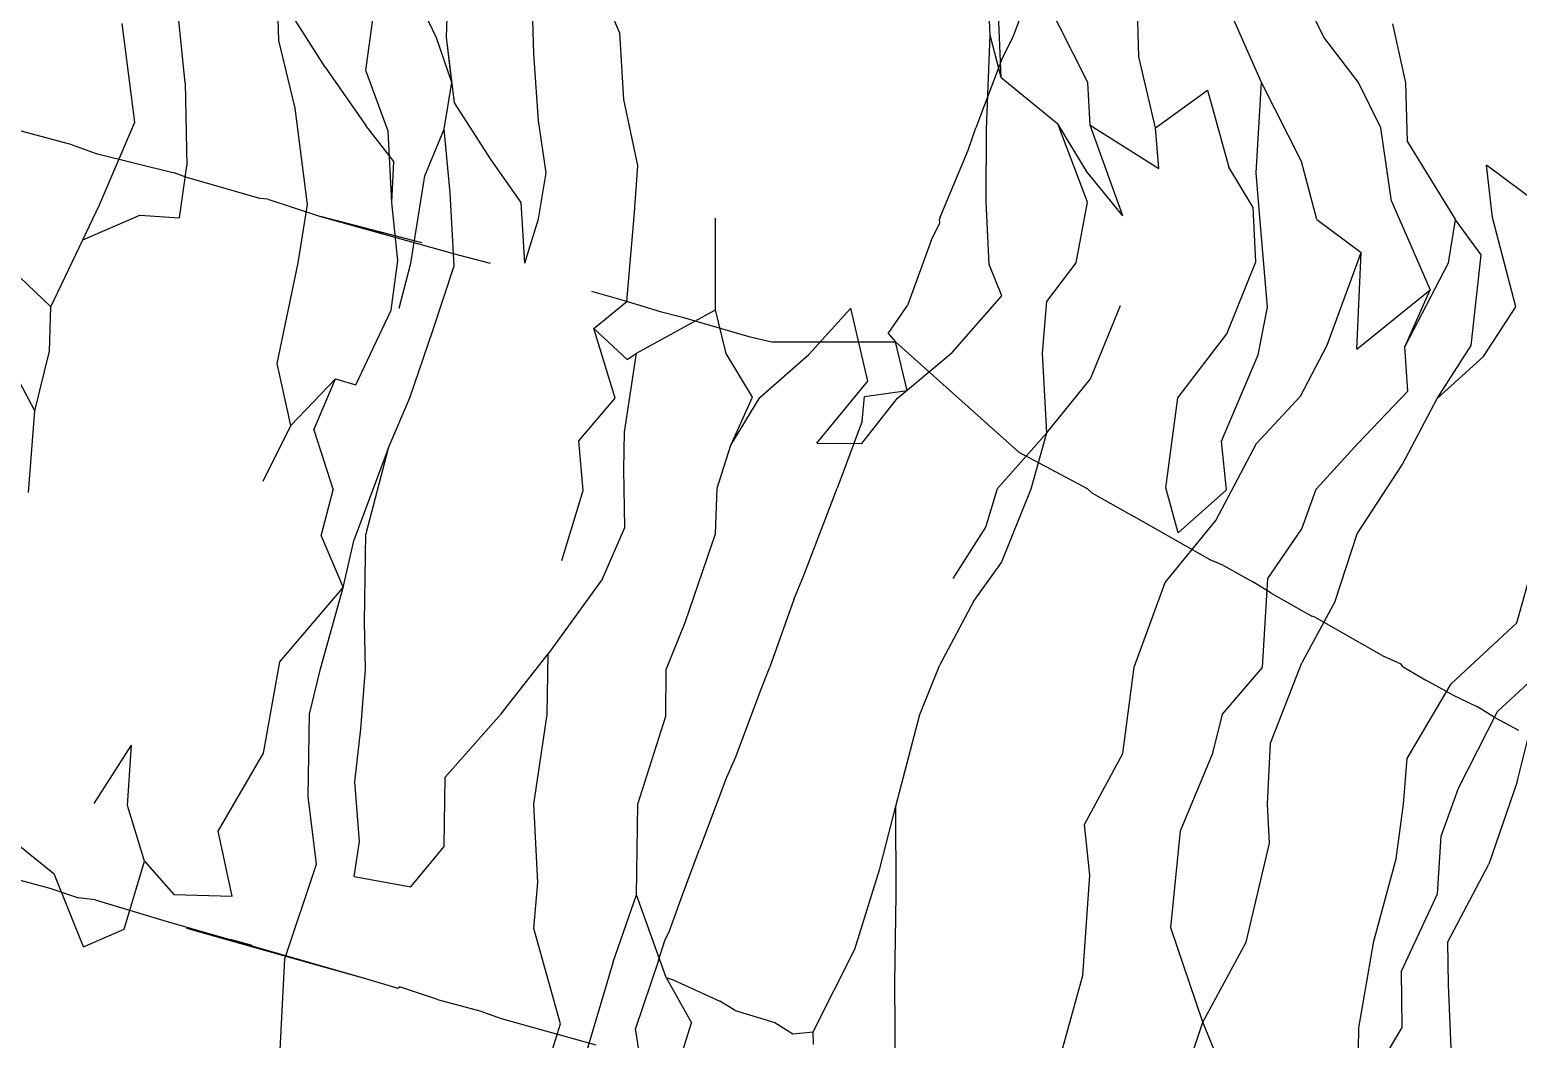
# Model space of a CAD drawing. Extents: x -744176.4 to -744149.3, y -1044958.5 to -1044927.3.
# Drawn here: x -744167.64 to -744159.39, y -1044951.66 to -1044946.07 of the extents above; entities that cross this region are included whole.
import ezdxf

# ---------------------------------------------------------------- set-up
doc = ezdxf.new("R2010")
doc.units = 0

msp = doc.modelspace()

# ---------------------------------------------------------------- linework, layer by layer
at = {"layer": 'SKELETON'}
for p, q in [((-744166.255997, -1044946.125, 195.516006), (-744166.274002, -1044945.609009, 195.522995)), ((-744162.313995, -1044946.096008, 195.460007), (-744162.335999, -1044945.607971, 195.459)), ((-744165.774994, -1044946.291992, 195.5), (-744165.703995, -1044945.783997, 195.514999)), ((-744165.382996, -1044946.111023, 195.513), (-744165.539993, -1044945.781006, 195.513)), ((-744165.328003, -1044946.107971, 195.516006), (-744165.313995, -1044945.763, 195.514008)), ((-744162.186996, -1044946.106018, 200.945007), (-744162.048996, -1044945.734009, 200.960999)), ((-744166.776001, -1044946.361023, 195.5), (-744166.828995, -1044945.838013, 195.531006)), ((-744166, -1044946.273987, 195.507004), (-744166.259003, -1044945.86499, 195.522995)), ((-744164.843994, -1044946.198975, 195.496002), (-744164.852997, -1044945.867004, 195.509995)), ((-744164.365997, -1044946.085999, 195.494003), (-744164.468994, -1044945.848022, 195.494003)), ((-744162.253998, -1044946.330017, 195.468994), (-744162.272995, -1044945.856018, 195.460999)), ((-744161.774002, -1044946.359009, 195.457001), (-744162.024994, -1044945.859009, 195.460999)), ((-744161.490005, -1044946.216003, 195.447998), (-744161.5, -1044945.843994, 195.436996)), ((-744160.464996, -1044946.107971, 195.427002), (-744160.587997, -1044945.857971, 195.412003)), ((-744167.054993, -1044946.578003, 195.531006), (-744167.125, -1044946.031006, 195.524002)), ((-744160.809998, -1044946.357971, 195.436996), (-744160.985001, -1044945.965027, 195.427002)), ((-744160.011002, -1044946.361023, 195.416), (-744160.082993, -1044946.033997, 195.423004)), ((-744165.298004, -1044946.359009, 195.5), (-744165.382996, -1044946.111023, 195.513)), ((-744165.283005, -1044946.471985, 195.496002), (-744165.328003, -1044946.107971, 195.516006)), ((-744165.298004, -1044946.359009, 195.5), (-744165.328003, -1044946.107971, 195.516006)), ((-744164.343994, -1044946.453003, 195.494995), (-744164.365997, -1044946.085999, 195.494003)), ((-744162.335007, -1044946.617981, 195.459), (-744162.313995, -1044946.096008, 195.460007)), ((-744162.253998, -1044946.330017, 195.468994), (-744162.313995, -1044946.096008, 195.460007)), ((-744162.25, -1044946.229004, 200.936996), (-744162.186996, -1044946.106018, 200.945007)), ((-744160.274002, -1044946.359009, 195.425003), (-744160.464996, -1044946.107971, 195.427002)), ((-744166.166, -1044946.500977, 195.5), (-744166.255997, -1044946.125, 195.516006)), ((-744164.817993, -1044946.570984, 195.479004), (-744164.843994, -1044946.198975, 195.496002)), ((-744166, -1044946.273987, 195.507004), (-744165.774002, -1044946.596008, 195.490997)), ((-744162.25, -1044946.229004, 200.936996), (-744162.393997, -1044946.609009, 200.927994)), ((-744161.399002, -1044946.609009, 195.442001), (-744161.490005, -1044946.216003, 195.447998)), ((-744166.776001, -1044946.361023, 195.5), (-744166.766998, -1044946.820007, 195.526001)), ((-744165.649994, -1044946.627991, 195.492004), (-744165.774994, -1044946.291992, 195.5)), ((-744165.339996, -1044946.617004, 195.494003), (-744165.298004, -1044946.359009, 195.5)), ((-744162.253998, -1044946.330017, 195.468994), (-744161.940002, -1044946.586975, 195.455002)), ((-744161.759995, -1044946.594971, 195.449005), (-744161.774002, -1044946.359009, 195.457001)), ((-744160.839996, -1044946.859009, 195.434006), (-744160.809998, -1044946.357971, 195.436996)), ((-744160.589005, -1044946.796021, 195.429001), (-744160.809998, -1044946.357971, 195.436996)), ((-744160.149994, -1044946.609009, 195.427002), (-744160.274002, -1044946.359009, 195.425003)), ((-744160.001999, -1044946.687988, 195.419998), (-744160.011002, -1044946.361023, 195.416)), ((-744161.399002, -1044946.609009, 195.442001), (-744161.110001, -1044946.401001, 195.438995)), ((-744161.110001, -1044946.401001, 195.438995), (-744160.992004, -1044946.828003, 195.436005)), ((-744166.098007, -1044947.034973, 195.516998), (-744166.166, -1044946.500977, 195.5)), ((-744165.080002, -1044946.786987, 195.496002), (-744165.283005, -1044946.471985, 195.496002)), ((-744164.266998, -1044946.81897, 195.468994), (-744164.343994, -1044946.453003, 195.494995)), ((-744167.401993, -1044946.703979, 200.882004), (-744167.781006, -1044946.60199, 200.865997)), ((-744167.25, -1044947.036011, 195.548004), (-744167.054993, -1044946.578003, 195.531006)), ((-744165.619003, -1044946.796997, 195.5), (-744165.774002, -1044946.596008, 195.490997)), ((-744164.774994, -1044946.859009, 195.468002), (-744164.817993, -1044946.570984, 195.479004)), ((-744162.436996, -1044946.732971, 200.923004), (-744162.393997, -1044946.609009, 200.927994)), ((-744161.774994, -1044947.020996, 195.436996), (-744161.940002, -1044946.586975, 195.455002)), ((-744161.776001, -1044946.856018, 195.447998), (-744161.940002, -1044946.586975, 195.455002)), ((-744161.578995, -1044947.098022, 195.436996), (-744161.759995, -1044946.594971, 195.449005)), ((-744161.759995, -1044946.594971, 195.449005), (-744161.380005, -1044946.835022, 195.449997)), ((-744161.380005, -1044946.835022, 195.449997), (-744161.399002, -1044946.609009, 195.442001)), ((-744160.091003, -1044947.015991, 195.416), (-744160.149994, -1044946.609009, 195.427002)), ((-744165.630005, -1044947.023987, 195.511002), (-744165.649994, -1044946.627991, 195.492004)), ((-744165.447998, -1044946.875, 195.494003), (-744165.339996, -1044946.617004, 195.494003)), ((-744165.307007, -1044946.968994, 195.494003), (-744165.339996, -1044946.617004, 195.494003)), ((-744162.335999, -1044947.018005, 195.451996), (-744162.335007, -1044946.617981, 195.459)), ((-744160.001999, -1044946.687988, 195.419998), (-744159.735001, -1044947.119995, 195.408005)), ((-744167.401993, -1044946.703979, 200.882004), (-744167.268997, -1044946.752014, 200.850998)), ((-744167.268997, -1044946.752014, 200.850998), (-744166.837006, -1044946.859009, 200.841995)), ((-744162.591995, -1044947.104004, 200.906006), (-744162.436996, -1044946.732971, 200.923004)), ((-744166.766998, -1044946.88501, 200.835007), (-744166.837006, -1044946.859009, 200.841995)), ((-744166.807007, -1044947.109009, 195.531006), (-744166.766998, -1044946.820007, 195.526001)), ((-744165.630005, -1044947.023987, 195.511002), (-744165.619003, -1044946.796997, 195.5)), ((-744164.914001, -1044947.023987, 195.490997), (-744165.080002, -1044946.786987, 195.496002)), ((-744164.817993, -1044947.112976, 195.494995), (-744164.774994, -1044946.859009, 195.468002)), ((-744164.285995, -1044947.078979, 195.477997), (-744164.266998, -1044946.81897, 195.468994)), ((-744161.578995, -1044947.098022, 195.436996), (-744161.776001, -1044946.856018, 195.447998)), ((-744160.856995, -1044947.051025, 195.432999), (-744160.992004, -1044946.828003, 195.436005)), ((-744160.824005, -1044947.062988, 195.436005), (-744160.839996, -1044946.859009, 195.434006)), ((-744160.503998, -1044947.117981, 195.421005), (-744160.589005, -1044946.796021, 195.429001)), ((-744159.529999, -1044947.106995, 195.397995), (-744159.563995, -1044946.815979, 195.406006)), ((-744159.251007, -1044947.049011, 195.397003), (-744159.563995, -1044946.815979, 195.406006)), ((-744166.360992, -1044947.000977, 200.834), (-744166.766998, -1044946.88501, 200.835007)), ((-744165.524994, -1044947.359009, 195.507996), (-744165.447998, -1044946.875, 195.494003)), ((-744166.317993, -1044947.004028, 200.876007), (-744166.360992, -1044947.000977, 200.834)), ((-744166.317993, -1044947.004028, 200.876007), (-744166.026001, -1044947.101013, 200.834)), ((-744165.595993, -1044947.343994, 195.516006), (-744165.630005, -1044947.023987, 195.511002)), ((-744165.285004, -1044947.375, 195.505005), (-744165.307007, -1044946.968994, 195.494003)), ((-744164.893005, -1044947.359009, 195.5), (-744164.914001, -1044947.023987, 195.490997)), ((-744162.319, -1044947.367004, 195.445007), (-744162.335999, -1044947.018005, 195.451996)), ((-744161.837006, -1044947.357971, 195.436005), (-744161.774994, -1044947.020996, 195.436996)), ((-744160.091003, -1044947.015991, 195.416), (-744159.876007, -1044947.507996, 195.412994)), ((-744167.341995, -1044947.22998, 195.550003), (-744167.25, -1044947.036011, 195.548004)), ((-744167.341995, -1044947.22998, 195.550003), (-744167.026993, -1044947.093994, 195.539001)), ((-744167.026993, -1044947.093994, 195.539001), (-744166.807007, -1044947.109009, 195.531006)), ((-744166.149994, -1044947.357971, 195.516998), (-744166.098007, -1044947.034973, 195.516998)), ((-744165.464005, -1044947.247009, 200.835007), (-744166.026001, -1044947.101013, 200.834)), ((-744166.026001, -1044947.101013, 200.834), (-744165.261993, -1044947.312988, 200.828995)), ((-744164.328003, -1044947.572021, 195.483994), (-744164.285995, -1044947.078979, 195.477997)), ((-744163.835999, -1044947.617004, 195.468994), (-744163.835999, -1044947.109985, 195.470993)), ((-744162.591995, -1044947.104004, 200.906006), (-744162.595001, -1044947.11499, 200.925995)), ((-744160.841995, -1044947.35199, 195.429001), (-744160.856995, -1044947.051025, 195.432999)), ((-744160.776993, -1044947.603027, 195.427994), (-744160.824005, -1044947.062988, 195.436005)), ((-744159.401001, -1044947.60199, 195.397995), (-744159.529999, -1044947.106995, 195.397995)), ((-744165.464005, -1044947.247009, 200.835007), (-744165.768005, -1044947.169983, 200.830002)), ((-744164.893005, -1044947.359009, 195.5), (-744164.817993, -1044947.112976, 195.494995)), ((-744162.641998, -1044947.234009, 200.906006), (-744162.593994, -1044947.135986, 200.932999)), ((-744162.593994, -1044947.135986, 200.932999), (-744162.595001, -1044947.11499, 200.925995)), ((-744160.503998, -1044947.117981, 195.421005), (-744160.259003, -1044947.299988, 195.421005)), ((-744159.774994, -1044947.357971, 195.404999), (-744159.735001, -1044947.119995, 195.408005)), ((-744159.593994, -1044947.312988, 195.410995), (-744159.735001, -1044947.119995, 195.408005)), ((-744167.518997, -1044947.60199, 195.542999), (-744167.341995, -1044947.22998, 195.550003)), ((-744162.641998, -1044947.234009, 200.906006), (-744162.772003, -1044947.593994, 200.891006)), ((-744167.518997, -1044947.60199, 195.542999), (-744167.776001, -1044947.356018, 195.548004)), ((-744165.632996, -1044947.619995, 195.507996), (-744165.595993, -1044947.343994, 195.516006)), ((-744165.261993, -1044947.312988, 200.828995), (-744165.085999, -1044947.359009, 200.834)), ((-744161.001999, -1044947.750977, 195.425995), (-744160.841995, -1044947.35199, 195.429001)), ((-744160.445999, -1044947.812988, 195.412003), (-744160.259003, -1044947.299988, 195.421005)), ((-744160.283005, -1044947.835999, 195.408997), (-744160.259003, -1044947.299988, 195.421005)), ((-744159.649002, -1044947.815002, 195.406006), (-744159.593994, -1044947.312988, 195.410995)), ((-744166.266006, -1044947.914978, 195.5), (-744166.149994, -1044947.357971, 195.516998)), ((-744165.589996, -1044947.607971, 195.505997), (-744165.524994, -1044947.359009, 195.507996)), ((-744165.401993, -1044947.732971, 195.5), (-744165.285004, -1044947.375, 195.505005)), ((-744162.25, -1044947.541016, 195.432999), (-744162.319, -1044947.367004, 195.445007)), ((-744162, -1044947.570984, 195.427994), (-744161.837006, -1044947.357971, 195.436005)), ((-744160.016006, -1044947.822021, 195.406006), (-744159.774994, -1044947.357971, 195.404999)), ((-744164.524002, -1044947.513977, 200.835999), (-744164.341995, -1044947.567017, 200.832001)), ((-744160.283005, -1044947.835999, 195.408997), (-744159.876007, -1044947.507996, 195.412994)), ((-744160.016006, -1044947.822021, 195.406006), (-744159.876007, -1044947.507996, 195.412994)), ((-744167.526993, -1044947.846985, 195.531006), (-744167.518997, -1044947.60199, 195.542999)), ((-744164.509995, -1044947.721008, 195.492004), (-744164.328003, -1044947.572021, 195.483994)), ((-744164.341995, -1044947.567017, 200.832001), (-744164.143997, -1044947.627991, 200.811996)), ((-744162.878998, -1044947.749023, 200.895004), (-744162.772003, -1044947.593994, 200.891006)), ((-744162.524002, -1044947.854004, 195.445007), (-744162.25, -1044947.541016, 195.432999)), ((-744162.024994, -1044947.857971, 195.436996), (-744162, -1044947.570984, 195.427994)), ((-744161.757996, -1044948.000977, 195.429001), (-744161.591995, -1044947.593994, 195.429001)), ((-744160.830002, -1044947.867981, 195.417007), (-744160.776993, -1044947.603027, 195.427994)), ((-744159.580994, -1044947.877014, 195.408005), (-744159.401001, -1044947.60199, 195.397995)), ((-744165.828995, -1044948.03302, 195.498993), (-744165.632996, -1044947.619995, 195.507996)), ((-744164.274002, -1044947.857971, 195.492996), (-744163.835999, -1044947.617004, 195.468994)), ((-744164.143997, -1044947.627991, 200.811996), (-744164.026001, -1044947.656982, 200.830994)), ((-744164.026001, -1044947.656982, 200.830994), (-744163.651001, -1044947.765015, 200.811996)), ((-744163.776993, -1044947.859009, 195.485001), (-744163.835999, -1044947.617004, 195.468994)), ((-744163.320007, -1044947.866028, 195.475006), (-744163.087006, -1044947.609009, 195.460007)), ((-744162.992996, -1044948.013977, 195.466995), (-744163.087006, -1044947.609009, 195.460007)), ((-744165.531006, -1044948.106018, 195.490005), (-744165.401993, -1044947.732971, 195.5)), ((-744164.391998, -1044948.106995, 195.475998), (-744164.509995, -1044947.721008, 195.492004)), ((-744164.509995, -1044947.721008, 195.492004), (-744164.326004, -1044947.893005, 195.494995)), ((-744163.651001, -1044947.765015, 200.811996), (-744163.524002, -1044947.796021, 200.811996)), ((-744162.878998, -1044947.749023, 200.895004), (-744162.839005, -1044947.794983, 200.875)), ((-744161.274002, -1044948.106018, 195.423004), (-744161.001999, -1044947.750977, 195.425995)), ((-744167.608002, -1044948.177979, 195.559006), (-744167.526993, -1044947.846985, 195.531006)), ((-744163.524002, -1044947.796021, 200.811996), (-744162.839005, -1044947.794983, 200.875)), ((-744162.774002, -1044948.065002, 200.800995), (-744162.839005, -1044947.794983, 200.875)), ((-744162.156006, -1044948.406006, 200.798996), (-744162.839005, -1044947.794983, 200.875)), ((-744160.593994, -1044948.096008, 195.412994), (-744160.445999, -1044947.812988, 195.412003)), ((-744160, -1044948.06897, 195.410004), (-744160.016006, -1044947.822021, 195.406006)), ((-744159.837997, -1044948.109009, 195.395996), (-744159.649002, -1044947.815002, 195.406006)), ((-744167.608002, -1044948.177979, 195.559006), (-744167.778, -1044947.856018, 195.546997)), ((-744166.190002, -1044948.257996, 195.522003), (-744166.266006, -1044947.914978, 195.5)), ((-744164.339996, -1044948.296021, 195.468002), (-744164.274002, -1044947.857971, 195.492996)), ((-744164.326004, -1044947.893005, 195.494995), (-744164.274002, -1044947.857971, 195.492996)), ((-744163.632004, -1044948.10199, 195.468994), (-744163.776993, -1044947.859009, 195.485001)), ((-744163.591003, -1044948.103027, 195.481995), (-744163.320007, -1044947.866028, 195.475006)), ((-744162.828995, -1044948.109009, 195.460007), (-744162.524002, -1044947.854004, 195.445007)), ((-744162, -1044948.299011, 195.447006), (-744162.024994, -1044947.857971, 195.436996)), ((-744161.033005, -1044948.344971, 195.412994), (-744160.830002, -1044947.867981, 195.417007)), ((-744159.837997, -1044948.109009, 195.395996), (-744159.580994, -1044947.877014, 195.408005)), ((-744166.190002, -1044948.257996, 195.522003), (-744165.942001, -1044948.000977, 195.492004)), ((-744166.063004, -1044948.281982, 195.524994), (-744165.942001, -1044948.000977, 195.492004)), ((-744165.942001, -1044948.000977, 195.492004), (-744165.828995, -1044948.03302, 195.498993)), ((-744163.274994, -1044948.356995, 195.464996), (-744162.992996, -1044948.013977, 195.466995)), ((-744162, -1044948.299011, 195.447006), (-744161.757996, -1044948.000977, 195.429001)), ((-744163.024002, -1044948.234009, 200.903), (-744163.009995, -1044948.098022, 200.921997)), ((-744163.009995, -1044948.098022, 200.921997), (-744162.774002, -1044948.065002, 200.800995)), ((-744160.839005, -1044948.357971, 195.397003), (-744160.593994, -1044948.096008, 195.412994)), ((-744160.274994, -1044948.356018, 195.391006), (-744160, -1044948.06897, 195.410004)), ((-744167.643005, -1044948.629028, 195.574005), (-744167.608002, -1044948.177979, 195.559006)), ((-744165.649994, -1044948.385986, 195.5), (-744165.531006, -1044948.106018, 195.490005)), ((-744164.593994, -1044948.343994, 195.475006), (-744164.391998, -1044948.106995, 195.475998)), ((-744163.751007, -1044948.367004, 195.473007), (-744163.632004, -1044948.10199, 195.468994)), ((-744163.751007, -1044948.367004, 195.473007), (-744163.591003, -1044948.103027, 195.481995)), ((-744163.026001, -1044948.359009, 195.466995), (-744162.828995, -1044948.109009, 195.460007)), ((-744161.341003, -1044948.604004, 195.427002), (-744161.274002, -1044948.106018, 195.423004)), ((-744160.031006, -1044948.47699, 195.391006), (-744159.837997, -1044948.109009, 195.395996)), ((-744166.343994, -1044948.567017, 195.542007), (-744166.190002, -1044948.257996, 195.522003)), ((-744163.024002, -1044948.234009, 200.903), (-744163.162003, -1044948.60498, 200.906006)), ((-744166.063004, -1044948.281982, 195.524994), (-744165.955002, -1044948.61499, 195.524994)), ((-744164.570007, -1044948.617981, 195.468994), (-744164.593994, -1044948.343994, 195.475006)), ((-744164.343994, -1044948.502014, 195.473007), (-744164.339996, -1044948.296021, 195.468002)), ((-744162.274002, -1044948.607971, 195.449997), (-744162, -1044948.299011, 195.447006)), ((-744162.087006, -1044948.609009, 195.434998), (-744162, -1044948.299011, 195.447006)), ((-744161.005005, -1044948.61499, 195.419006), (-744161.033005, -1044948.344971, 195.412994)), ((-744165.649994, -1044948.385986, 195.5), (-744165.839005, -1044948.890015, 195.531006)), ((-744165.649994, -1044948.385986, 195.5), (-744165.774002, -1044948.859009, 195.531006)), ((-744163.828003, -1044948.60498, 195.459), (-744163.751007, -1044948.367004, 195.473007)), ((-744163.274994, -1044948.356995, 195.464996), (-744163.026001, -1044948.359009, 195.466995)), ((-744162.156006, -1044948.406006, 200.798996), (-744161.776993, -1044948.607971, 200.781006)), ((-744161.063995, -1044948.784973, 195.421997), (-744160.839005, -1044948.357971, 195.397003)), ((-744160.507996, -1044948.612, 195.397003), (-744160.274994, -1044948.356018, 195.391006)), ((-744164.339005, -1044948.822998, 195.468994), (-744164.343994, -1044948.502014, 195.473007)), ((-744160.281006, -1044948.859009, 195.391998), (-744160.031006, -1044948.47699, 195.391006)), ((-744166.020996, -1044948.869995, 195.535004), (-744165.955002, -1044948.61499, 195.524994)), ((-744164.688004, -1044949.007019, 195.498993), (-744164.570007, -1044948.617981, 195.468994)), ((-744163.837006, -1044948.857971, 195.462006), (-744163.828003, -1044948.60498, 195.459)), ((-744163.207001, -1044948.721985, 200.906006), (-744163.162003, -1044948.60498, 200.906006)), ((-744162.337997, -1044948.820984, 195.449997), (-744162.274002, -1044948.607971, 195.449997)), ((-744162.251007, -1044949.017029, 195.429001), (-744162.087006, -1044948.609009, 195.434998)), ((-744161.751007, -1044948.630981, 200.774002), (-744161.776993, -1044948.607971, 200.781006)), ((-744161.751007, -1044948.630981, 200.774002), (-744161.518997, -1044948.763, 200.770996)), ((-744161.272995, -1044948.853027, 195.431), (-744161.341003, -1044948.604004, 195.427002)), ((-744161.272995, -1044948.853027, 195.431), (-744161.005005, -1044948.61499, 195.419006)), ((-744160.587997, -1044948.83197, 195.406006), (-744160.507996, -1044948.612, 195.397003)), ((-744163.343994, -1044949.078979, 200.906998), (-744163.207001, -1044948.721985, 200.906006)), ((-744164.462006, -1044949.109009, 195.496994), (-744164.339005, -1044948.822998, 195.468994)), ((-744162.518997, -1044949.106018, 195.434998), (-744162.337997, -1044948.820984, 195.449997)), ((-744161.095993, -1044949.002014, 200.772995), (-744161.518997, -1044948.763, 200.770996)), ((-744161.343994, -1044949.127991, 195.431), (-744161.063995, -1044948.784973, 195.421997)), ((-744160.774994, -1044949.106018, 195.416), (-744160.587997, -1044948.83197, 195.406006)), ((-744166.020996, -1044948.869995, 195.535004), (-744165.899002, -1044949.156006, 195.546005)), ((-744165.899002, -1044949.156006, 195.546005), (-744165.839005, -1044948.890015, 195.531006)), ((-744165.781006, -1044949.346985, 195.544006), (-744165.774002, -1044948.859009, 195.531006)), ((-744164.005005, -1044949.349976, 195.496002), (-744163.837006, -1044948.857971, 195.462006)), ((-744160.401993, -1044949.231018, 195.401993), (-744160.281006, -1044948.859009, 195.391998)), ((-744159.395004, -1044949.35199, 195.365997), (-744159.253998, -1044948.844971, 195.375)), ((-744161.020996, -1044949.034973, 200.781006), (-744161.095993, -1044949.002014, 200.772995)), ((-744163.348999, -1044949.093994, 200.906006), (-744163.343994, -1044949.078979, 200.906998)), ((-744162.406006, -1044949.234009, 195.434998), (-744162.251007, -1044949.017029, 195.429001)), ((-744161.020996, -1044949.034973, 200.781006), (-744160.858994, -1044949.125, 200.778)), ((-744166.251007, -1044949.567993, 195.561005), (-744165.899002, -1044949.156006, 195.546005)), ((-744166.024994, -1044949.606018, 195.557999), (-744165.899002, -1044949.156006, 195.546005)), ((-744164.462006, -1044949.109009, 195.496994), (-744164.764008, -1044949.523987, 195.514999)), ((-744163.403, -1044949.223022, 200.925003), (-744163.348999, -1044949.093994, 200.906006)), ((-744161.516006, -1044949.596985, 195.406006), (-744161.343994, -1044949.127991, 195.431)), ((-744160.757996, -1044949.187988, 200.753006), (-744160.858994, -1044949.125, 200.778)), ((-744160.804993, -1044949.598999, 195.406006), (-744160.774994, -1044949.106018, 195.416)), ((-744163.403, -1044949.223022, 200.925003), (-744163.537994, -1044949.601013, 200.906006)), ((-744162.406006, -1044949.234009, 195.434998), (-744162.593994, -1044949.585022, 195.436005)), ((-744160.757996, -1044949.187988, 200.753006), (-744160.531998, -1044949.315002, 200.748993)), ((-744160.401993, -1044949.231018, 195.401993), (-744160.587006, -1044949.573975, 195.404007)), ((-744160.516006, -1044949.320007, 200.742004), (-744160.531998, -1044949.315002, 200.748993)), ((-744160.141998, -1044949.531982, 200.740997), (-744160.516006, -1044949.320007, 200.742004)), ((-744165.776001, -1044949.609009, 195.541), (-744165.781006, -1044949.346985, 195.544006)), ((-744164.110001, -1044949.609985, 195.498993), (-744164.005005, -1044949.349976, 195.496002)), ((-744159.759995, -1044949.690002, 195.384995), (-744159.395004, -1044949.35199, 195.365997)), ((-744166.341995, -1044950.073975, 195.561996), (-744166.251007, -1044949.567993, 195.561005)), ((-744165.024994, -1044949.856018, 195.531006), (-744164.764008, -1044949.523987, 195.514999)), ((-744164.768997, -1044949.859009, 195.524002), (-744164.764008, -1044949.523987, 195.514999)), ((-744160.759995, -1044950.018005, 195.397003), (-744160.587006, -1044949.573975, 195.404007)), ((-744160.141998, -1044949.531982, 200.740997), (-744160.037994, -1044949.578979, 200.75)), ((-744160.026001, -1044949.594971, 200.737), (-744160.037994, -1044949.578979, 200.75)), ((-744166.085999, -1044949.856995, 195.557007), (-744166.024994, -1044949.606018, 195.557999)), ((-744165.802002, -1044949.939026, 195.548996), (-744165.776001, -1044949.609009, 195.541)), ((-744164.110992, -1044949.869019, 195.498993), (-744164.110001, -1044949.609985, 195.498993)), ((-744163.587006, -1044949.729004, 200.906006), (-744163.537994, -1044949.601013, 200.906006)), ((-744162.703995, -1044949.859009, 195.457993), (-744162.593994, -1044949.585022, 195.436005)), ((-744161.578995, -1044950.075989, 195.421005), (-744161.516006, -1044949.596985, 195.406006)), ((-744161.026993, -1044949.857971, 195.406006), (-744160.804993, -1044949.598999, 195.406006)), ((-744160.026001, -1044949.594971, 200.737), (-744159.899994, -1044949.669983, 200.735001)), ((-744159.501999, -1044949.843018, 195.375), (-744159.259995, -1044949.619019, 195.378998)), ((-744163.723007, -1044950.094971, 200.906006), (-744163.587006, -1044949.729004, 200.906006)), ((-744160.003006, -1044950.104004, 195.378006), (-744159.759995, -1044949.690002, 195.384995)), ((-744159.751999, -1044949.750977, 200.733994), (-744159.899994, -1044949.669983, 200.735001)), ((-744159.751999, -1044949.750977, 200.733994), (-744159.613998, -1044949.817993, 200.746994)), ((-744159.516006, -1044949.879028, 200.725998), (-744159.613998, -1044949.817993, 200.746994)), ((-744159.393005, -1044950.232971, 195.376007), (-744159.274994, -1044949.76001, 195.373993)), ((-744166.093994, -1044950.312988, 195.544998), (-744166.085999, -1044949.856995, 195.557007)), ((-744165.334, -1044950.205994, 195.539993), (-744165.024994, -1044949.856018, 195.531006)), ((-744164.843002, -1044950.356995, 195.528), (-744164.768997, -1044949.859009, 195.524002)), ((-744164.266998, -1044950.356995, 195.516006), (-744164.110992, -1044949.869019, 195.498993)), ((-744162.837006, -1044950.367981, 195.473007), (-744162.703995, -1044949.859009, 195.457993)), ((-744161.080002, -1044950.073975, 195.397995), (-744161.026993, -1044949.857971, 195.406006)), ((-744159.718994, -1044950.267029, 195.371002), (-744159.501999, -1044949.843018, 195.375)), ((-744159.384995, -1044949.947998, 200.766998), (-744159.516006, -1044949.879028, 200.725998)), ((-744165.835999, -1044950.232971, 195.554001), (-744165.802002, -1044949.939026, 195.548996)), ((-744167.279007, -1044950.35199, 195.582993), (-744167.072998, -1044950.028992, 195.580002)), ((-744167.093994, -1044950.364014, 195.572998), (-744167.072998, -1044950.028992, 195.580002)), ((-744166.593002, -1044950.505981, 195.567001), (-744166.341995, -1044950.073975, 195.561996)), ((-744161.792007, -1044950.468994, 195.436996), (-744161.578995, -1044950.075989, 195.421005)), ((-744161.259995, -1044950.505005, 195.421997), (-744161.080002, -1044950.073975, 195.397995)), ((-744160.776993, -1044950.356018, 195.404999), (-744160.759995, -1044950.018005, 195.397003)), ((-744163.781006, -1044950.223022, 200.923004), (-744163.723007, -1044950.094971, 200.906006)), ((-744160.024002, -1044950.356995, 195.365005), (-744160.003006, -1044950.104004, 195.378006)), ((-744165.809006, -1044950.562988, 195.542007), (-744165.835999, -1044950.232971, 195.554001)), ((-744165.339996, -1044950.590027, 195.529999), (-744165.334, -1044950.205994, 195.539993)), ((-744163.781006, -1044950.223022, 200.923004), (-744163.925995, -1044950.606018, 200.927002)), ((-744159.393005, -1044950.232971, 195.376007), (-744159.550995, -1044950.687988, 195.365005)), ((-744166.048004, -1044950.689026, 195.552994), (-744166.093994, -1044950.312988, 195.544998)), ((-744159.815002, -1044950.53302, 195.373001), (-744159.718994, -1044950.267029, 195.371002)), ((-744167, -1044950.672974, 195.576004), (-744167.093994, -1044950.364014, 195.572998)), ((-744164.820999, -1044950.789978, 195.520004), (-744164.843002, -1044950.356995, 195.528)), ((-744164.274994, -1044950.859009, 195.520004), (-744164.266998, -1044950.356995, 195.516006)), ((-744162.927002, -1044950.721008, 195.479996), (-744162.837006, -1044950.367981, 195.473007)), ((-744162.835999, -1044950.856018, 195.473999), (-744162.837006, -1044950.367981, 195.473007)), ((-744160.766998, -1044950.572998, 195.406006), (-744160.776993, -1044950.356018, 195.404999)), ((-744160.063995, -1044950.659973, 195.365997), (-744160.024002, -1044950.356995, 195.365005)), ((-744161.761993, -1044950.75, 195.447006), (-744161.792007, -1044950.468994, 195.436996)), ((-744167.798004, -1044950.502014, 195.602005), (-744167.501007, -1044950.742004, 195.604996)), ((-744166.514008, -1044950.866028, 195.561996), (-744166.593002, -1044950.505981, 195.567001)), ((-744165.837997, -1044950.757996, 195.550995), (-744165.809006, -1044950.562988, 195.542007)), ((-744161.313995, -1044951.041992, 195.436996), (-744161.259995, -1044950.505005, 195.421997)), ((-744160.895996, -1044951.119995, 195.427002), (-744160.766998, -1044950.572998, 195.406006)), ((-744159.835999, -1044950.853027, 195.369995), (-744159.815002, -1044950.53302, 195.373001)), ((-744165.524994, -1044950.815002, 195.531006), (-744165.339996, -1044950.590027, 195.529999)), ((-744164.020004, -1044950.857971, 200.923996), (-744163.925995, -1044950.606018, 200.927002)), ((-744167.113007, -1044951.047974, 195.593002), (-744167, -1044950.672974, 195.576004)), ((-744167, -1044950.672974, 195.576004), (-744166.837997, -1044950.856018, 195.585007)), ((-744166.223007, -1044951.213989, 195.565994), (-744166.048004, -1044950.689026, 195.552994)), ((-744163.063995, -1044951.158997, 195.483994), (-744162.927002, -1044950.721008, 195.479996)), ((-744160.188004, -1044951.11499, 195.389999), (-744160.063995, -1044950.659973, 195.365997)), ((-744159.779007, -1044951.119019, 195.375), (-744159.550995, -1044950.687988, 195.365005)), ((-744167.766006, -1044950.757996, 200.927002), (-744167.524994, -1044950.820984, 200.929001)), ((-744167.524994, -1044950.820984, 200.929001), (-744167.365997, -1044950.875977, 200.919998)), ((-744167.339005, -1044951.145996, 195.593994), (-744167.501007, -1044950.742004, 195.604996)), ((-744165.837997, -1044950.757996, 195.550995), (-744165.524994, -1044950.815002, 195.531006)), ((-744164.843002, -1044951.046021, 195.524994), (-744164.820999, -1044950.789978, 195.520004)), ((-744161.800003, -1044951.30603, 195.449997), (-744161.761993, -1044950.75, 195.447006)), ((-744167.274002, -1044950.887024, 200.927994), (-744167.365997, -1044950.875977, 200.919998)), ((-744167.274002, -1044950.887024, 200.927994), (-744166.876007, -1044951.007019, 200.904999)), ((-744166.837997, -1044950.856018, 195.585007), (-744166.514008, -1044950.866028, 195.561996)), ((-744164.404007, -1044951.22998, 195.511002), (-744164.274994, -1044950.859009, 195.520004)), ((-744164.108994, -1044951.315979, 195.494003), (-744164.274994, -1044950.859009, 195.520004)), ((-744164.093994, -1044951.064026, 200.921997), (-744164.020004, -1044950.857971, 200.923996)), ((-744162.843002, -1044951.346985, 195.468994), (-744162.835999, -1044950.856018, 195.473999)), ((-744160.035004, -1044951.281006, 195.384003), (-744159.835999, -1044950.853027, 195.369995)), ((-744167.339005, -1044951.145996, 195.593994), (-744167.113007, -1044951.047974, 195.593002)), ((-744166.876007, -1044951.007019, 200.904999), (-744165.776001, -1044951.322998, 200.897003)), ((-744166.768005, -1044951.044006, 200.904999), (-744166.524002, -1044951.106018, 200.904007)), ((-744166.768005, -1044951.044006, 200.904999), (-744166.080994, -1044951.237976, 200.889008)), ((-744164.695999, -1044951.572998, 195.520004), (-744164.843002, -1044951.046021, 195.524994)), ((-744164.115005, -1044951.106995, 200.927002), (-744164.093994, -1044951.064026, 200.921997)), ((-744161.134995, -1044951.564026, 195.427002), (-744161.313995, -1044951.041992, 195.436996)), ((-744166.404007, -1044951.140015, 200.903), (-744166.524002, -1044951.106018, 200.904007)), ((-744164.153, -1044951.221985, 200.921997), (-744164.115005, -1044951.106995, 200.927002)), ((-744161.134995, -1044951.564026, 195.427002), (-744160.895996, -1044951.119995, 195.427002)), ((-744160.270996, -1044951.594971, 195.395004), (-744160.188004, -1044951.11499, 195.389999)), ((-744159.774002, -1044951.356995, 195.395004), (-744159.779007, -1044951.119019, 195.375)), ((-744166.251999, -1044951.789001, 195.556), (-744166.223007, -1044951.213989, 195.565994)), ((-744164.404007, -1044951.22998, 195.511002), (-744164.589996, -1044951.859009, 195.520004)), ((-744164.153, -1044951.221985, 200.921997), (-744164.279999, -1044951.599976, 200.914001)), ((-744163.296005, -1044951.617981, 195.475998), (-744163.063995, -1044951.158997, 195.483994)), ((-744166.080994, -1044951.237976, 200.889008), (-744165.776001, -1044951.322998, 200.897003)), ((-744164.108994, -1044951.315979, 195.494003), (-744164.070999, -1044951.330017, 195.494003)), ((-744164.108994, -1044951.315979, 195.494003), (-744163.968994, -1044951.567017, 195.494003)), ((-744161.953995, -1044951.857971, 195.453003), (-744161.800003, -1044951.30603, 195.449997)), ((-744160.031998, -1044951.593994, 195.395996), (-744160.035004, -1044951.281006, 195.384003)), ((-744165.776001, -1044951.322998, 200.897003), (-744165.595993, -1044951.375, 200.880997)), ((-744165.595993, -1044951.375, 200.880997), (-744165.587006, -1044951.369019, 200.891006)), ((-744165.376999, -1044951.437988, 200.876007), (-744165.587006, -1044951.369019, 200.891006)), ((-744164.070999, -1044951.330017, 195.494003), (-744163.813004, -1044951.447021, 195.496994)), ((-744162.837997, -1044951.853027, 195.457001), (-744162.843002, -1044951.346985, 195.468994)), ((-744159.751999, -1044951.869019, 195.397995), (-744159.774002, -1044951.356995, 195.395004)), ((-744165.376999, -1044951.437988, 200.876007), (-744165.141998, -1044951.500977, 200.895996)), ((-744163.727005, -1044951.5, 195.492004), (-744163.813004, -1044951.447021, 195.496994)), ((-744165.141998, -1044951.500977, 200.895996), (-744165.024002, -1044951.544006, 200.873993)), ((-744165.024002, -1044951.544006, 200.873993), (-744164.5, -1044951.690002, 200.860001)), ((-744163.727005, -1044951.5, 195.492004), (-744163.507996, -1044951.565002, 195.483994)), ((-744161.341003, -1044952.169983, 195.425995), (-744161.134995, -1044951.564026, 195.427002)), ((-744160.927994, -1044952.072021, 195.425995), (-744161.134995, -1044951.564026, 195.427002)), ((-744164.809006, -1044951.939026, 195.522003), (-744164.695999, -1044951.572998, 195.520004)), ((-744164.25, -1044951.789978, 200.865005), (-744164.279999, -1044951.599976, 200.914001)), ((-744164.175003, -1044952.226013, 195.498993), (-744163.968994, -1044951.567017, 195.494003)), ((-744163.507996, -1044951.565002, 195.483994), (-744163.408005, -1044951.629028, 195.487)), ((-744163.408005, -1044951.629028, 195.487), (-744163.296005, -1044951.617981, 195.475998)), ((-744163.292999, -1044951.687988, 195.477997), (-744163.296005, -1044951.617981, 195.475998)), ((-744160.279999, -1044952.046021, 195.397995), (-744160.270996, -1044951.594971, 195.395004)), ((-744160.195999, -1044951.869995, 195.397003), (-744160.031998, -1044951.593994, 195.395996))]:
    msp.add_line(p, q, dxfattribs=at)

doc.saveas('drawing.dxf')
